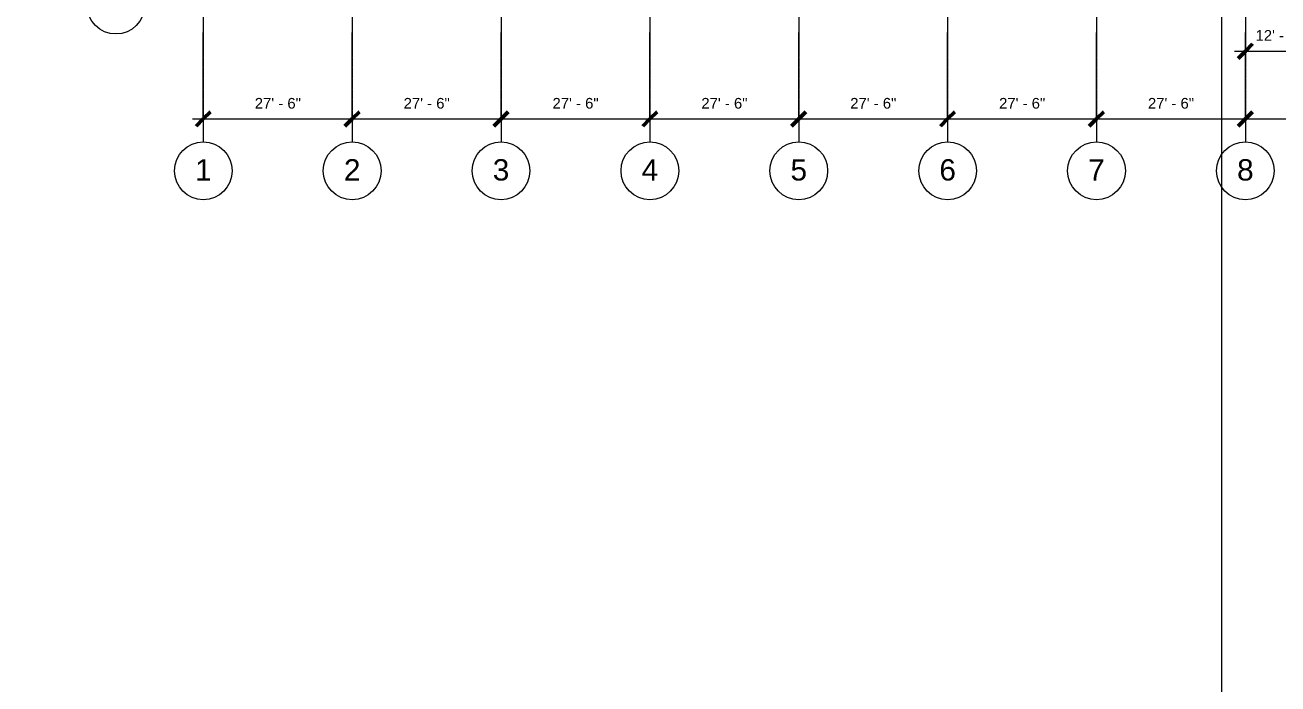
# Model space of a CAD drawing. Header units: inches. Extents: x -214893 to 4876, y -128673 to 1880.
# Drawn here: x -2655 to 123, y -2200 to -741 of the extents above; entities that cross this region are included whole.
import ezdxf

# ---------------------------------------------------------------- set-up
doc = ezdxf.new("R2010")
doc.units = ezdxf.units.IN
doc.header["$MEASUREMENT"] = 0
doc.header["$XCLIPFRAME"] = 2
doc.linetypes.add('Dash', pattern=[0.25, 0.125, -0.125])
doc.linetypes.add('Grid Line 1_2_', pattern=[0.8749999999999999, 0.4999999999999999, -0.125, 0.125, -0.125])
for name, color, linetype, lineweight in [('A-ANNO-DIMS', 211, 'Continuous', 9), ('A-ANNO-DIMS-256', 211, 'Continuous', 9), ('G-ANNO-REFR', 1, 'Dash', 9), ('S-GRID', 1, 'Continuous', 9), ('S-GRID-IDEN', 1, 'Continuous', 9)]:
    doc.layers.add(name, color=color, linetype=linetype, lineweight=lineweight)
doc.styles.add('Arial', font='arial.ttf', dxfattribs={"height": 23.60479041916165})
doc.styles.add('Arial_1', font='arial.ttf', dxfattribs={"height": 47.2095808383233})
doc.dimstyles.new('Linear_-_3_32__Arial', dxfattribs={"dimscale": 12, "dimtxt": 24, "dimasz": 2.666666666666667, "dimexe": 2, "dimexo": 1.333333333333333, "dimgap": 1.333333333333333, "dimtad": 1, "dimdec": 0, "dimzin": 1, "dimdsep": 46, "dimlunit": 4, "dimtxsty": 'Arial', "dimblk1": 'OBLIQUE', "dimblk2": 'OBLIQUE', "dimsah": 1, "dimcen": 0.09, "dimdle": 2, "dimazin": 0, "dimtfac": 1, "dimtdec": 4, "dimtix": 1, "dimtmove": 0, "dimatfit": 3, "dimfxl": 1, "dimtvp": 1, "dimfrac": 2, "dimtolj": 1, "dimtzin": 0, "dimarcsym": 2})
picture_1 = doc.add_image_def('image1.jpg', size_in_pixel=(4317, 2585))

# ---------------------------------------------------------------- blocks, each defined once
blk = doc.blocks.new('Grid - Grid Head - Circle-50561-Floor Plan - Warehouse')
at = {"layer": 'S-GRID-IDEN', "color": 7}
blk.add_circle((0, 0), 0.2500000000000002, dxfattribs=at)
blk = doc.blocks.new('Open Source Metal Building_Exterior_rvt-1-Floor Plan - Warehouse')
at = {"layer": 'S-GRID', "linetype": 'Grid Line 1_2_'}
for p, q in [((-2259.688343181219, 1879.933618554672), (-2259.688343181224, -999.4835951746567)), ((-1929.688343181219, 1879.933618554671), (-1929.688343181223, -999.4835951746567)), ((-1599.688343181218, 1879.933618554672), (-1599.688343181222, -999.4835951746567)), ((-1269.688343181217, 1879.933618554672), (-1269.688343181222, -999.4835951746567)), ((-939.6883431812167, 1879.933618554672), (-939.6883431812213, -999.4835951746567)), ((-609.688343181216, 1879.933618554672), (-609.6883431812207, -999.4835951746567)), ((-279.6883431812154, 1879.933618554672), (-279.68834318122, -999.4835951746567)), ((50.31165681878519, 1879.933618554672), (50.31165681878061, -999.4835951746567))]:
    blk.add_line(p, q, dxfattribs=at)
at = {"color": 90, "lineweight": 5, "xscale": 255.9999999999999, "yscale": 255.9999999999999, "zscale": 255.9999999999999, "rotation": 90}
blk.add_blockref('Grid - Grid Head - Circle-50561-Floor Plan - Warehouse', (-2453.526338629397, -696.4609006297194), dxfattribs=at)
at = {"layer": 'S-GRID-IDEN', "char_height": 47.2095808383233, "width": 43.77599999999995, "attachment_point": 2, "line_spacing_factor": 0.9385317878468564, "style": 'Arial_1', "bg_fill": 3, "box_fill_scale": 1.25, "bg_fill_color": 0, "bg_fill_transparency": 0}
for s, insert in [('1', (-2259.676040111798, -1037.798646813728)), ('2', (-1929.676040111797, -1037.798646813728)), ('3', (-1599.676040111797, -1037.798646813728)), ('4', (-1269.676040111796, -1037.798646813728)), ('5', (-939.6760401117957, -1037.798646813728)), ('6', (-609.6760401117951, -1037.798646813728)), ('7', (-279.6760401117946, -1037.798646813728)), ('8', (50.32395988820583, -1037.798646813728))]:
    blk.add_mtext(s, dxfattribs=dict(at, insert=insert))
at = {"color": 90, "lineweight": 5, "xscale": 255.9999999999999, "yscale": 255.9999999999999, "zscale": 255.9999999999999, "rotation": 180}
for p in [(-2259.688343181223, -1063.483595174656), (-1929.688343181222, -1063.483595174656), (-1599.688343181222, -1063.483595174656), (-1269.688343181222, -1063.483595174656), (-939.6883431812212, -1063.483595174656), (-609.6883431812205, -1063.483595174656), (-279.68834318122, -1063.483595174656), (50.31165681878048, -1063.483595174656)]:
    blk.add_blockref('Grid - Grid Head - Circle-50561-Floor Plan - Warehouse', p, dxfattribs=at)
blk = doc.blocks.new('DIMBLOCK9-Floor Plan - Warehouse')
at = {"layer": 'A-ANNO-DIMS-256'}
for p, q in [((-2259.688343181224, -948.7515644577054), (-2259.688343181224, -757.4835951746567)), ((-1929.688343181223, -948.7515644577054), (-1929.688343181223, -757.4835951746567)), ((-2259.688343181224, -942.1241474597283), (-2259.688343181224, -972.7515644577054)), ((-1929.688343181223, -942.1241474597288), (-1929.688343181223, -972.7515644577054)), ((-2283.688343181224, -948.7515644577054), (-1929.688343181223, -948.7515644577054))]:
    blk.add_line(p, q, dxfattribs=at)
at = {"layer": 'A-ANNO-DIMS-256', "lineweight": 50}
for p, q in [((-2259.688343181224, -948.7515644577054), (-2243.688343181224, -932.7515644577055)), ((-1929.688343181223, -948.7515644577054), (-1913.688343181223, -932.7515644577055)), ((-2259.688343181224, -948.7515644577054), (-2275.688343181224, -964.7515644577054)), ((-1929.688343181223, -948.7515644577054), (-1945.688343181223, -964.7515644577054))]:
    blk.add_line(p, q, dxfattribs=at)
at = {"layer": 'A-ANNO-DIMS-256', "color": 0, "insert": (-2145.64218933507, -902.1313894231591), "char_height": 23.60479041916167, "width": 122.2892307692308, "attachment_point": 1, "line_spacing_factor": 0.9385317878468563, "style": 'Arial'}
blk.add_mtext('27\' - 6"', dxfattribs=at)
blk = doc.blocks.new('_Oblique')
at = {"color": 0, "linetype": 'ByBlock', "lineweight": -2}
blk.add_line((-0.5, -0.5), (0.5, 0.5), dxfattribs=at)
blk = doc.blocks.new('DIMBLOCK10-Floor Plan - Warehouse')
at = {"layer": 'A-ANNO-DIMS-256'}
for p, q in [((-1929.688343181223, -948.7515644577054), (-1929.688343181223, -757.4835951746567)), ((-1599.688343181223, -948.7515644577054), (-1599.688343181223, -757.4835951746567)), ((-1929.688343181223, -942.1241474597288), (-1929.688343181223, -972.7515644577054)), ((-1599.688343181223, -942.1241474597293), (-1599.688343181223, -972.7515644577054)), ((-1929.688343181223, -948.7515644577054), (-1599.688343181223, -948.7515644577054))]:
    blk.add_line(p, q, dxfattribs=at)
at = {"layer": 'A-ANNO-DIMS-256', "lineweight": 50}
for p, q in [((-1929.688343181223, -948.7515644577054), (-1913.688343181223, -932.7515644577055)), ((-1599.688343181223, -948.7515644577054), (-1583.688343181223, -932.7515644577055)), ((-1929.688343181223, -948.7515644577054), (-1945.688343181223, -964.7515644577054)), ((-1599.688343181223, -948.7515644577054), (-1615.688343181223, -964.7515644577054))]:
    blk.add_line(p, q, dxfattribs=at)
at = {"layer": 'A-ANNO-DIMS-256', "color": 0, "insert": (-1815.642189335069, -902.1313894231591), "char_height": 23.60479041916167, "width": 122.2892307692308, "attachment_point": 1, "line_spacing_factor": 0.9385317878468563, "style": 'Arial'}
blk.add_mtext('27\' - 6"', dxfattribs=at)
blk = doc.blocks.new('DIMBLOCK11-Floor Plan - Warehouse')
at = {"layer": 'A-ANNO-DIMS-256'}
for p, q in [((-1599.688343181223, -948.7515644577054), (-1599.688343181223, -757.4835951746567)), ((-1269.688343181221, -948.7515644577054), (-1269.688343181221, -757.4835951746567)), ((-1599.688343181223, -942.1241474597293), (-1599.688343181223, -972.7515644577054)), ((-1269.688343181221, -942.1241474597297), (-1269.688343181221, -972.7515644577054)), ((-1599.688343181223, -948.7515644577054), (-1269.688343181221, -948.7515644577054))]:
    blk.add_line(p, q, dxfattribs=at)
at = {"layer": 'A-ANNO-DIMS-256', "lineweight": 50}
for p, q in [((-1599.688343181223, -948.7515644577054), (-1583.688343181223, -932.7515644577055)), ((-1269.688343181221, -948.7515644577054), (-1253.688343181221, -932.7515644577055)), ((-1599.688343181223, -948.7515644577054), (-1615.688343181223, -964.7515644577054)), ((-1269.688343181221, -948.7515644577054), (-1285.688343181221, -964.7515644577054))]:
    blk.add_line(p, q, dxfattribs=at)
at = {"layer": 'A-ANNO-DIMS-256', "color": 0, "insert": (-1485.642189335068, -902.1313894231591), "char_height": 23.60479041916167, "width": 122.2892307692308, "attachment_point": 1, "line_spacing_factor": 0.9385317878468563, "style": 'Arial'}
blk.add_mtext('27\' - 6"', dxfattribs=at)
blk = doc.blocks.new('DIMBLOCK12-Floor Plan - Warehouse')
at = {"layer": 'A-ANNO-DIMS-256'}
for p, q in [((-1269.688343181221, -948.7515644577054), (-1269.688343181221, -757.4835951746567)), ((-939.6883431812208, -948.7515644577054), (-939.6883431812208, -757.4835951746567)), ((-1269.688343181221, -942.1241474597297), (-1269.688343181221, -972.7515644577054)), ((-939.6883431812208, -942.1241474597301), (-939.6883431812208, -972.7515644577054)), ((-1269.688343181221, -948.7515644577054), (-939.6883431812208, -948.7515644577054))]:
    blk.add_line(p, q, dxfattribs=at)
at = {"layer": 'A-ANNO-DIMS-256', "lineweight": 50}
for p, q in [((-1269.688343181221, -948.7515644577054), (-1253.688343181221, -932.7515644577055)), ((-939.6883431812208, -948.7515644577054), (-923.6883431812208, -932.7515644577055)), ((-1269.688343181221, -948.7515644577054), (-1285.688343181221, -964.7515644577054)), ((-939.6883431812208, -948.7515644577054), (-955.6883431812207, -964.7515644577054))]:
    blk.add_line(p, q, dxfattribs=at)
at = {"layer": 'A-ANNO-DIMS-256', "color": 0, "insert": (-1155.642189335067, -902.1313894231591), "char_height": 23.60479041916167, "width": 122.2892307692308, "attachment_point": 1, "line_spacing_factor": 0.9385317878468563, "style": 'Arial'}
blk.add_mtext('27\' - 6"', dxfattribs=at)
blk = doc.blocks.new('DIMBLOCK13-Floor Plan - Warehouse')
at = {"layer": 'A-ANNO-DIMS-256'}
for p, q in [((-939.6883431812208, -948.7515644577054), (-939.6883431812208, -757.4835951746567)), ((-609.6883431812208, -948.7515644577054), (-609.6883431812208, -757.4835951746567)), ((-939.6883431812208, -942.1241474597301), (-939.6883431812208, -972.7515644577054)), ((-609.6883431812208, -942.1241474597308), (-609.6883431812208, -972.7515644577054)), ((-939.6883431812208, -948.7515644577054), (-609.6883431812208, -948.7515644577054))]:
    blk.add_line(p, q, dxfattribs=at)
at = {"layer": 'A-ANNO-DIMS-256', "lineweight": 50}
for p, q in [((-939.6883431812208, -948.7515644577054), (-923.6883431812208, -932.7515644577055)), ((-609.6883431812208, -948.7515644577054), (-593.6883431812208, -932.7515644577055)), ((-939.6883431812208, -948.7515644577054), (-955.6883431812207, -964.7515644577054)), ((-609.6883431812208, -948.7515644577054), (-625.6883431812208, -964.7515644577054))]:
    blk.add_line(p, q, dxfattribs=at)
at = {"layer": 'A-ANNO-DIMS-256', "color": 0, "insert": (-825.642189335067, -902.1313894231591), "char_height": 23.60479041916167, "width": 122.2892307692308, "attachment_point": 1, "line_spacing_factor": 0.9385317878468563, "style": 'Arial'}
blk.add_mtext('27\' - 6"', dxfattribs=at)
blk = doc.blocks.new('DIMBLOCK14-Floor Plan - Warehouse')
at = {"layer": 'A-ANNO-DIMS-256'}
for p, q in [((-609.6883431812208, -948.7515644577054), (-609.6883431812208, -757.4835951746567)), ((-279.6883431812199, -948.7515644577054), (-279.6883431812199, -757.4835951746567)), ((-609.6883431812208, -942.1241474597308), (-609.6883431812208, -972.7515644577054)), ((-279.6883431812199, -942.1241474597314), (-279.6883431812199, -972.7515644577054)), ((-609.6883431812208, -948.7515644577054), (-279.6883431812199, -948.7515644577054))]:
    blk.add_line(p, q, dxfattribs=at)
at = {"layer": 'A-ANNO-DIMS-256', "lineweight": 50}
for p, q in [((-609.6883431812208, -948.7515644577054), (-593.6883431812208, -932.7515644577055)), ((-279.6883431812199, -948.7515644577054), (-263.6883431812199, -932.7515644577055)), ((-609.6883431812208, -948.7515644577054), (-625.6883431812208, -964.7515644577054)), ((-279.6883431812199, -948.7515644577054), (-295.6883431812199, -964.7515644577054))]:
    blk.add_line(p, q, dxfattribs=at)
at = {"layer": 'A-ANNO-DIMS-256', "color": 0, "insert": (-495.6421893350665, -902.1313894231591), "char_height": 23.60479041916167, "width": 122.2892307692308, "attachment_point": 1, "line_spacing_factor": 0.9385317878468563, "style": 'Arial'}
blk.add_mtext('27\' - 6"', dxfattribs=at)
blk = doc.blocks.new('DIMBLOCK15-Floor Plan - Warehouse')
at = {"layer": 'A-ANNO-DIMS-256'}
for p, q in [((-279.6883431812199, -948.7515644577054), (-279.6883431812199, -757.4835951746567)), ((50.31165681878075, -948.7515644577054), (50.31165681878075, -757.4835951746567)), ((-279.6883431812199, -942.1241474597314), (-279.6883431812199, -972.7515644577054)), ((50.31165681878075, -942.1241474597318), (50.31165681878075, -972.7515644577054)), ((-279.6883431812199, -948.7515644577054), (50.31165681878075, -948.7515644577054))]:
    blk.add_line(p, q, dxfattribs=at)
at = {"layer": 'A-ANNO-DIMS-256', "lineweight": 50}
for p, q in [((-279.6883431812199, -948.7515644577054), (-263.6883431812199, -932.7515644577055)), ((50.31165681878075, -948.7515644577054), (66.31165681878076, -932.7515644577055)), ((-279.6883431812199, -948.7515644577054), (-295.6883431812199, -964.7515644577054)), ((50.31165681878075, -948.7515644577054), (34.31165681878075, -964.7515644577054))]:
    blk.add_line(p, q, dxfattribs=at)
at = {"layer": 'A-ANNO-DIMS-256', "color": 0, "insert": (-165.6421893350657, -902.1313894231591), "char_height": 23.60479041916167, "width": 122.2892307692308, "attachment_point": 1, "line_spacing_factor": 0.9385317878468563, "style": 'Arial'}
blk.add_mtext('27\' - 6"', dxfattribs=at)
blk = doc.blocks.new('DIMBLOCK16-Floor Plan - Warehouse')
at = {"layer": 'A-ANNO-DIMS-256'}
for p, q in [((50.31165681878075, -948.7515644577054), (50.31165681878075, -757.4835951746567)), ((380.3116568187814, -948.7515644577054), (380.3116568187814, -757.4835951746567)), ((50.31165681878075, -942.1241474597318), (50.31165681878075, -972.7515644577054)), ((380.3116568187814, -942.1241474597324), (380.3116568187814, -972.7515644577054)), ((50.31165681878075, -948.7515644577054), (380.3116568187814, -948.7515644577054))]:
    blk.add_line(p, q, dxfattribs=at)
at = {"layer": 'A-ANNO-DIMS-256', "lineweight": 50}
for p, q in [((50.31165681878075, -948.7515644577054), (66.31165681878076, -932.7515644577055)), ((380.3116568187814, -948.7515644577054), (396.3116568187814, -932.7515644577055)), ((50.31165681878075, -948.7515644577054), (34.31165681878075, -964.7515644577054)), ((380.3116568187814, -948.7515644577054), (364.3116568187814, -964.7515644577054))]:
    blk.add_line(p, q, dxfattribs=at)
at = {"layer": 'A-ANNO-DIMS-256', "color": 0, "insert": (164.3578106649349, -902.1313894231591), "char_height": 23.60479041916167, "width": 122.2892307692308, "attachment_point": 1, "line_spacing_factor": 0.9385317878468563, "style": 'Arial'}
blk.add_mtext('27\' - 6"', dxfattribs=at)
blk = doc.blocks.new('DIMBLOCK29-Floor Plan - Warehouse')
at = {"layer": 'A-ANNO-DIMS-256'}
for p, q in [((50.31165681878092, -798.4444555981767), (50.31165681878092, -757.4835951746567)), ((197.3116568187816, -798.4444555981767), (197.3116568187816, -757.4835951746567)), ((26.31165681878093, -798.4444555981767), (197.3116568187816, -798.4444555981767)), ((50.31165681878092, -791.8170386002066), (50.31165681878092, -822.4444555981767)), ((197.3116568187816, -791.8170386002068), (197.3116568187816, -822.4444555981767))]:
    blk.add_line(p, q, dxfattribs=at)
at = {"layer": 'A-ANNO-DIMS-256', "lineweight": 50}
for p, q in [((50.31165681878092, -798.4444555981767), (34.31165681878092, -814.4444555981765)), ((50.31165681878092, -798.4444555981767), (66.31165681878093, -782.4444555981767)), ((197.3116568187816, -798.4444555981767), (181.3116568187816, -814.4444555981765)), ((197.3116568187816, -798.4444555981767), (213.3116568187816, -782.4444555981767))]:
    blk.add_line(p, q, dxfattribs=at)
at = {"layer": 'A-ANNO-DIMS-256', "color": 0, "insert": (72.8578106649351, -751.8242805636304), "char_height": 23.60479041916167, "width": 122.2892307692308, "attachment_point": 1, "line_spacing_factor": 0.9385317878468563, "style": 'Arial'}
blk.add_mtext('12\' - 3"', dxfattribs=at)

msp = doc.modelspace()

# ---------------------------------------------------------------- dimensions: what is measured, and where the dimension line sits
at = {"layer": 'A-ANNO-DIMS'}
for base, p1, p2, override, picture, middle in [((-1929.688343181223, -948.7515644577054), (-2259.688343181224, -926.1241474597283), (-1929.688343181223, -926.1241474597289), {"dimpost": '<>', "dimfxl": 330.0000000000005}, 'DIMBLOCK9-Floor Plan - Warehouse', (-2094.688343181224, -920.699596018698)), ((-1599.688343181223, -948.7515644577054), (-1929.688343181223, -926.1241474597289), (-1599.688343181223, -926.1241474597293), {"dimpost": '<>', "dimfxl": 330.0000000000007}, 'DIMBLOCK10-Floor Plan - Warehouse', (-1764.688343181223, -920.699596018698)), ((-1269.688343181221, -948.7515644577054), (-1599.688343181223, -926.1241474597293), (-1269.688343181221, -926.1241474597297), {"dimpost": '<>', "dimfxl": 330.0000000000014}, 'DIMBLOCK11-Floor Plan - Warehouse', (-1434.688343181222, -920.699596018698)), ((-939.6883431812208, -948.7515644577054), (-1269.688343181221, -926.1241474597297), (-939.6883431812208, -926.1241474597302), {"dimpost": '<>', "dimfxl": 330.0000000000006}, 'DIMBLOCK12-Floor Plan - Warehouse', (-1104.688343181221, -920.699596018698)), ((-609.6883431812208, -948.7515644577054), (-939.6883431812208, -926.1241474597302), (-609.6883431812208, -926.1241474597309), {"dimpost": '<>', "dimfxl": 330}, 'DIMBLOCK13-Floor Plan - Warehouse', (-774.6883431812208, -920.699596018698)), ((-279.6883431812199, -948.7515644577054), (-609.6883431812208, -926.1241474597309), (-279.6883431812199, -926.1241474597314), {"dimpost": '<>', "dimfxl": 330.000000000001}, 'DIMBLOCK14-Floor Plan - Warehouse', (-444.6883431812204, -920.699596018698)), ((50.31165681878075, -948.7515644577054), (-279.6883431812199, -926.1241474597314), (50.31165681878075, -926.124147459732), {"dimpost": '<>', "dimfxl": 330.0000000000006}, 'DIMBLOCK15-Floor Plan - Warehouse', (-114.6883431812196, -920.699596018698)), ((197.3116568187816, -798.4444555981767), (50.31165681878092, -775.8170386002067), (197.3116568187816, -775.8170386002068), {"dimpost": '<>', "dimfxl": 147.0000000000007}, 'DIMBLOCK29-Floor Plan - Warehouse', (123.8116568187813, -770.384436412049)), ((380.3116568187814, -948.7515644577054), (50.31165681878075, -926.124147459732), (380.3116568187814, -926.1241474597324), {"dimpost": '<>', "dimfxl": 330.0000000000006}, 'DIMBLOCK16-Floor Plan - Warehouse', (215.3116568187811, -920.699596018698))]:
    dim = msp.add_linear_dim(base=base, p1=p1, p2=p2, dimstyle='Linear_-_3_32__Arial', override=override, dxfattribs=at)
    dim.commit()
    dim.dimension.update_dxf_attribs({"geometry": picture, "text_midpoint": middle})

# ---------------------------------------------------------------- pictures from other files: only their frames are drawn
at = {"layer": 'G-ANNO-REFR'}
image = msp.add_image(picture_1, insert=(6466.185710307079, 6046.970389648084), size_in_units=(17907.55555555551, 10722.962962962936), rotation=-179.99999999999963, dxfattribs=at)
image.set_boundary_path([(1558.812626591701, 1127.248209638086), (53362.81262659209, -29892.75179036125)])
image.dxf.flags = 15

# ---------------------------------------------------------------- next in the draw order: block references
at = {"lineweight": 5}
msp.add_blockref('Open Source Metal Building_Exterior_rvt-1-Floor Plan - Warehouse', (0, 0), dxfattribs=at)

doc.saveas('drawing.dxf')
